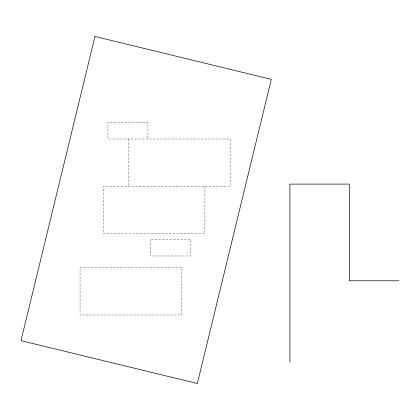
<?xml version="1.0" encoding="UTF-8"?>
<svg xmlns="http://www.w3.org/2000/svg" width="420" height="420" viewBox="0 0 420 420"><rect width="100%" height="100%" fill="white"/><g stroke="black" fill="none" stroke-linecap="round" stroke-linejoin="round"><path stroke-width="0.32" stroke-dasharray="2.1 1.58" d="M204.908 186.375L204.908 233.735L103.493 233.735L103.493 186.375L230.265 186.375L230.265 139.015L107.909 139.015L107.909 122.33L147.94 122.33L147.94 139.015M128.851 139.015L128.851 186.375M190.208 239.3L150.181 239.3L150.181 255.985L190.208 255.985L190.208 239.3M181.472 267.64L80.057 267.64L80.057 315L181.472 315L181.472 267.64"/><path stroke-width="0.63" d="M399 280.791L349.319 280.791L349.319 184.097L289.894 184.097L289.894 362.003M94.957 36.477L21 340.646L197.342 383.523L271.304 79.354L94.957 36.477"/></g></svg>
